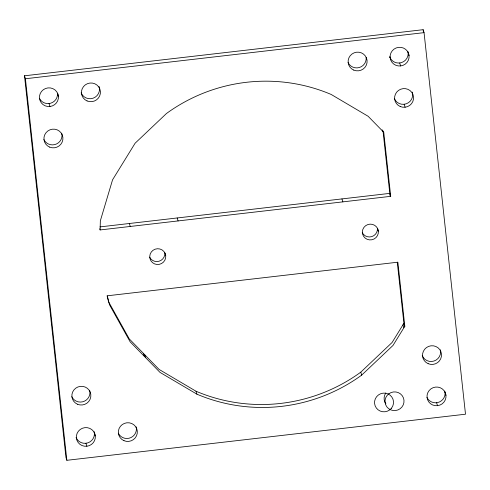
<?xml version="1.0" encoding="UTF-8"?>
<svg xmlns="http://www.w3.org/2000/svg" width="490" height="490" viewBox="0 0 490 490"><rect width="100%" height="100%" fill="white"/><g stroke="black" fill="none" stroke-linecap="round" stroke-linejoin="round"><path stroke-width="0.73" d="M100.119 229.945L100.346 220.794L112.565 179.812L135.105 143.227L166.435 113.533A165.975 162.876 -17.2 0 1 331.203 94.472L368.125 116.277L383.75 132.263L390.708 196.337L100.119 229.945L99.752 228.763M404.82 326.267L393.017 345.426L361.687 375.12A165.975 162.876 -17.2 0 1 196.919 394.174L159.991 372.376L130.162 341.842L109.46 304.67L107.273 295.801L397.862 262.193L404.82 326.267L403.907 323.308L392.104 342.467L360.775 372.167A165.975 162.876 -17.2 0 1 196 391.222L159.079 369.417L129.25 338.89L108.541 301.718M24.5 75.797L423.14 29.694L424.058 32.646L465.5 414.203L66.861 460.306L65.942 457.354L24.5 75.797L25.413 78.755L66.861 460.306M25.413 78.755L424.058 32.646M99.96 226.901L389.795 193.379L390.708 196.337M408.139 52.595L409.052 55.554A9.518 9.341 -17.2 0 1 395.749 65.237A9.518 9.341 -17.2 0 1 394.003 49.141A9.518 9.341 -17.2 0 1 409.052 55.554M399.699 62.983L400.612 65.936M389.783 56.558L390.15 57.74M404.183 104.272L405.095 107.224M382.151 129.826L382.519 131.008M445.043 392.337L445.955 395.295A9.518 9.341 -17.2 0 1 432.652 404.979A9.518 9.341 -17.2 0 1 430.906 388.882A9.518 9.341 -17.2 0 1 445.955 395.295M436.596 402.725L437.515 405.677M378.335 231.109A8.03 7.883 -17.2 0 0 365.638 225.7A8.03 7.883 -17.2 0 0 367.114 239.279A8.03 7.883 -17.2 0 0 378.335 231.109L377.423 228.156A8.03 7.883 -17.2 0 1 362.251 232.621M402.976 324.815L403.895 327.773M341.953 198.916L342.871 201.868M360.775 372.167L361.687 375.12M177.184 217.97L178.097 220.923M165.73 255.7A8.03 7.883 -17.2 0 0 153.033 250.292A8.03 7.883 -17.2 0 0 154.509 263.871A8.03 7.883 -17.2 0 0 165.73 255.7L164.811 252.742A8.03 7.883 -17.2 0 1 149.64 257.213M196 391.222L196.919 394.174M129.348 223.501L130.26 226.46M144.685 354.693L145.603 357.645M143.46 353.431L144.372 356.389M58.396 96.107A9.518 9.341 -17.2 0 0 43.347 89.701A9.518 9.341 -17.2 0 0 45.092 105.797A9.518 9.341 -17.2 0 0 58.396 96.107L57.483 93.155A9.518 9.341 -17.2 0 1 39.408 98.27M49.043 103.537L49.956 106.495M94.386 432.897L95.299 435.849A9.518 9.341 -17.2 0 1 81.995 445.539A9.518 9.341 -17.2 0 1 80.25 429.442A9.518 9.341 -17.2 0 1 95.299 435.849M85.946 443.279L86.859 446.237M107.09 295.801L108.364 300.976M423.14 29.694L423.391 31.966M382.996 130.818L390.034 195.626M397.274 262.254L404.054 324.692M94.172 431.69A9.518 9.341 -17.2 0 1 87.765 442.887A9.518 9.341 -17.2 0 1 76.066 437.448M89.688 390.401A9.518 9.341 -17.2 0 1 71.822 396.716M136.159 426.833A9.518 9.341 -17.2 0 1 118.298 433.154M61.752 133.237A9.518 9.341 -17.2 0 1 43.892 139.552M99.09 86.503A9.518 9.341 -17.2 0 1 93.149 98.19A9.518 9.341 -17.2 0 1 81.15 92.849M366.152 57.453A9.518 9.341 -17.2 0 1 348.078 62.567M407.925 51.395A9.518 9.341 -17.2 0 1 401.518 62.591A9.518 9.341 -17.2 0 1 389.82 57.152M412.243 92.089A9.518 9.341 -17.2 0 1 406.302 103.782A9.518 9.341 -17.2 0 1 394.303 98.441M440.345 349.848A9.518 9.341 -17.2 0 1 433.938 361.044A9.518 9.341 -17.2 0 1 422.239 355.605M444.828 391.136A9.518 9.341 -17.2 0 1 426.962 397.451M385.924 403.882A9.518 9.341 -17.2 0 1 385.832 392.98M388.919 393.74L387.118 395.442A9.518 9.341 -17.2 0 0 388.546 408.587L390.665 409.836A9.518 9.341 -17.2 0 0 403.968 400.146A9.518 9.341 -17.2 0 0 388.919 393.74M391.43 408.25L389.636 409.959A9.518 9.341 -17.2 0 1 374.587 403.546A9.518 9.341 -17.2 0 1 387.884 393.862L390.003 395.112A9.518 9.341 -17.2 0 1 391.43 408.25M77.512 404.25A9.518 9.341 -17.2 0 0 90.815 394.56A9.518 9.341 -17.2 0 0 75.766 388.154A9.518 9.341 -17.2 0 0 77.512 404.25M123.982 440.682A9.518 9.341 -17.2 0 0 137.286 430.992A9.518 9.341 -17.2 0 0 122.237 424.585A9.518 9.341 -17.2 0 0 123.982 440.682M87.085 100.94A9.518 9.341 -17.2 0 0 100.383 91.25A9.518 9.341 -17.2 0 0 85.334 84.844A9.518 9.341 -17.2 0 0 87.085 100.94M49.582 147.086A9.518 9.341 -17.2 0 0 62.879 137.396A9.518 9.341 -17.2 0 0 47.83 130.989A9.518 9.341 -17.2 0 0 49.582 147.086M353.762 70.095A9.518 9.341 -17.2 0 0 367.065 60.405A9.518 9.341 -17.2 0 0 352.016 53.998A9.518 9.341 -17.2 0 0 353.762 70.095M400.238 106.526A9.518 9.341 -17.2 0 0 413.536 96.842A9.518 9.341 -17.2 0 0 398.486 90.43A9.518 9.341 -17.2 0 0 400.238 106.526M428.168 363.69A9.518 9.341 -17.2 0 0 441.472 354.007A9.518 9.341 -17.2 0 0 426.423 347.594A9.518 9.341 -17.2 0 0 428.168 363.69"/></g></svg>
